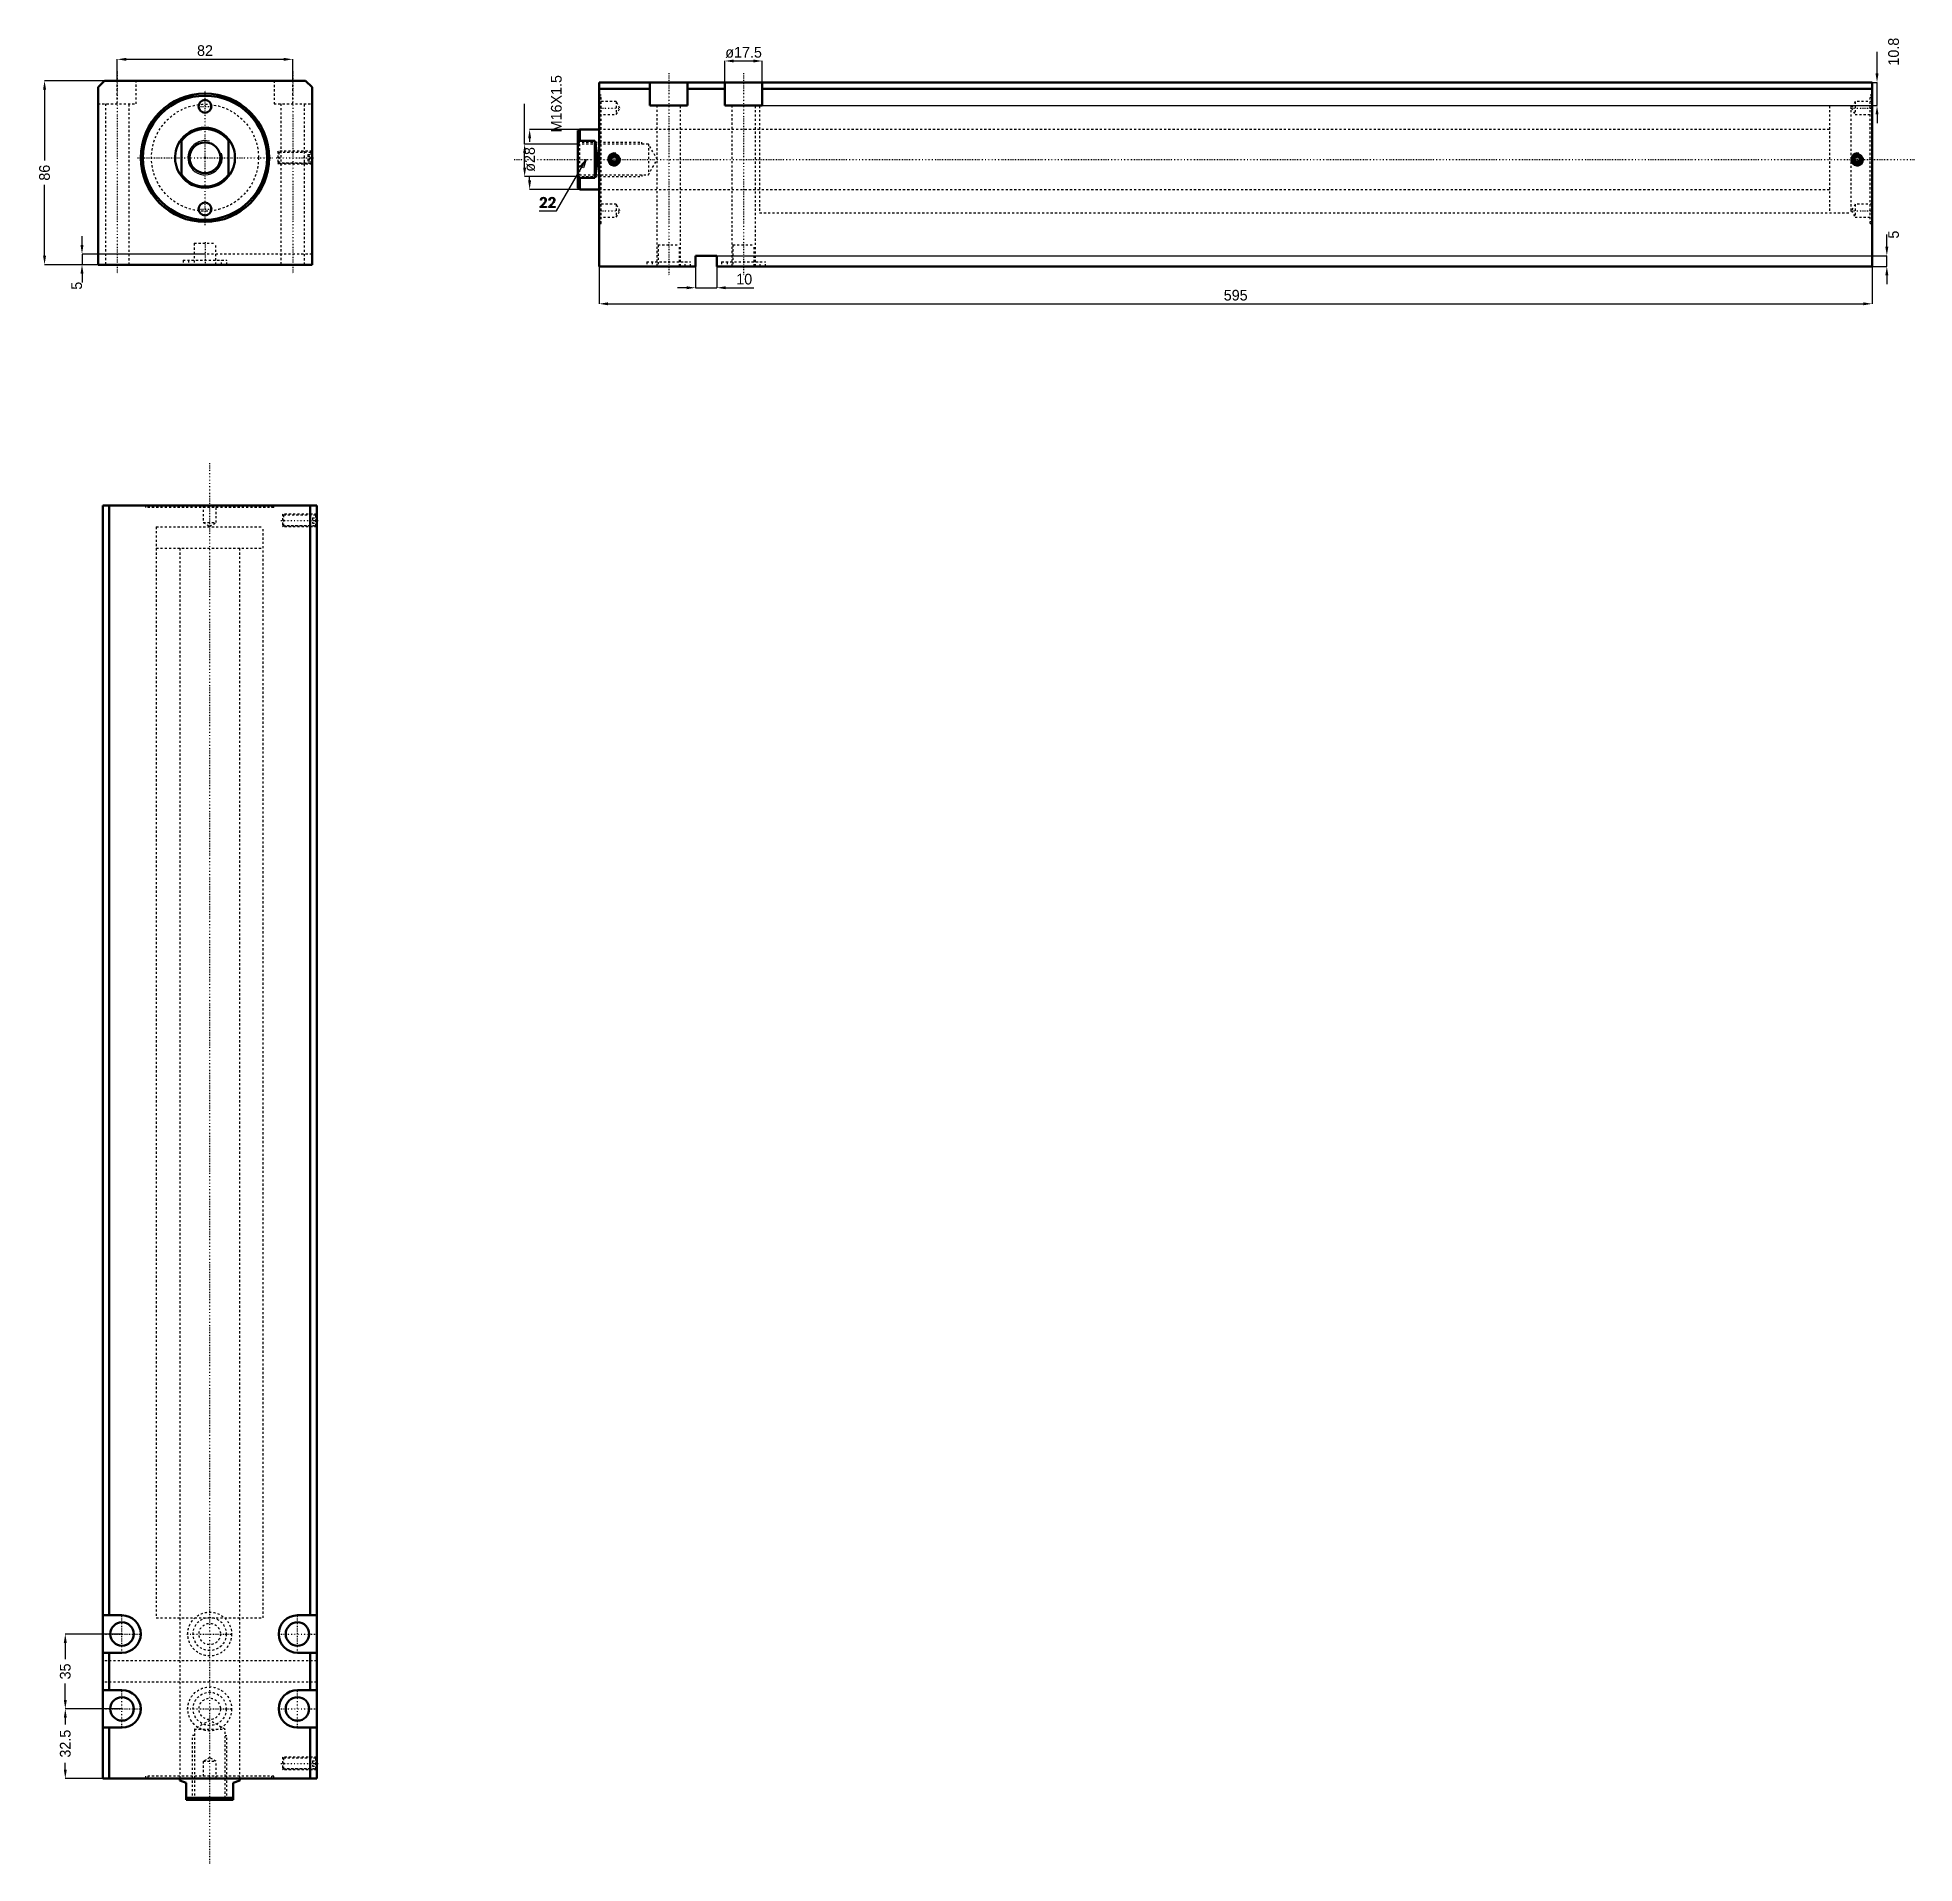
# Model space of a CAD drawing. Header units: millimetres. Extents: x -78 to 799, y -797 to 56.
import ezdxf

# ---------------------------------------------------------------- set-up
doc = ezdxf.new("R2010")
doc.units = ezdxf.units.MM
doc.linetypes.add('Center', pattern=[1.5, 0.45, -0.5, 0.05, -0.5])
doc.linetypes.add('Dashed', pattern=[2, 1, -1])
for name, color, linetype, lineweight in [('2d ConnectionPoints', 7, 'Continuous', 50), ('AM_0', 7, 'Continuous', 50), ('AM_5', 3, 'Continuous', 25), ('AM_7', 7, 'Center', 25), ('AM_9', 6, 'Dashed', 25)]:
    doc.layers.add(name, color=color, linetype=linetype, lineweight=lineweight)
doc.dimstyles.new('ISO-25', dxfattribs={"dimtxt": 2.5, "dimasz": 2.5, "dimexe": 1.25, "dimexo": 0.625, "dimtad": 1, "dimtxsty": 'Standard', "dimcen": 2.5, "dimadec": 0, "dimazin": 0, "dimtfac": 1, "dimtmove": 0, "dimatfit": 3, "dimfxl": 0, "dimarcsym": 0})

# ---------------------------------------------------------------- blocks, each defined once
blk = doc.blocks.new('1_JECX_MF_INLA_50_500_0_rod__0_in_JECX_MF_160_INLA_50_500_0__0')
at = {"layer": 'AM_0'}
for p, q in [((-11, -8.66), (-11, 8.66)), ((11, 8.66), (11, -8.66))]:
    blk.add_line(p, q, dxfattribs=at)
for points in [[(-11, 8.66), (-11.71, 7.67), (-12.34, 6.62), (-12.87, 5.52), (-13.3, 4.38), (-13.63, 3.2), (-13.86, 2), (-13.98, 0.78), (-13.99, -0.44), (-13.9, -1.65), (-13.7, -2.86), (-13.4, -4.04), (-13, -5.2), (-12.5, -6.31), (-11.9, -7.37), (-11.21, -8.38), (-11, -8.66)], [(11, -8.66), (11.71, -7.67), (12.34, -6.62), (12.87, -5.52), (13.3, -4.38), (13.63, -3.2), (13.86, -2), (13.98, -0.78), (13.99, 0.44), (13.9, 1.65), (13.7, 2.86), (13.4, 4.04), (13, 5.2), (12.5, 6.31), (11.9, 7.37), (11.21, 8.38), (11, 8.66)]]:
    blk.add_lwpolyline(points, dxfattribs=at)
blk.add_circle((0, 0), 7.19, dxfattribs=at)
for radius, start, end in [(14, 38.21321, 141.78679), (13.5, 35.43094, 144.56906), (13.5, 215.43094, 324.56906), (14, 218.21321, 321.78679)]:
    blk.add_arc((0, 0), radius, start, end, dxfattribs=at)
at = {"layer": 'AM_5'}
blk.add_arc((0, 0), 8, 75, 15, dxfattribs=at)
blk = doc.blocks.new('2_JECX_MF_EXLA_50_500_0_body__0_in_JECX_MF_160_INLA_50_500_0__0')
at = {"layer": 'AM_0'}
for p, q in [((-47, 36), (-50, 33)), ((47, 36), (-47, 36)), ((50, 33), (47, 36)), ((-50, 33), (-50, -50)), ((50, -50), (50, 33)), ((-50, -50), (50, -50))]:
    blk.add_line(p, q, dxfattribs=at)
for centre, radius in [((0, 0), 30), ((0, 0), 29), ((0, 24), 3), ((0, -24), 3)]:
    blk.add_circle(centre, radius, dxfattribs=at)
at = {"layer": 'AM_5', "linetype": 'Dashed'}
for p, q in [((50, 3), (34, 3)), ((50, -3), (34, -3))]:
    blk.add_line(p, q, dxfattribs=at)
at = {"layer": 'AM_7'}
for p, q in [((-41, 40.3), (-41, -54.3)), ((41, 40.3), (41, -54.3)), ((0, -31.5), (0, 31.5)), ((-3.15, 24), (3.15, 24)), ((-31.5, 0), (31.5, 0)), ((33.2, 0), (50.8, 0)), ((-3.15, -24), (3.15, -24)), ((0, -39.5), (0, -50.5))]:
    blk.add_line(p, q, dxfattribs=at)
at = {"layer": 'AM_9'}
for p, q in [((-41, 25.2), (-41, 36)), ((-32.25, 25.2), (-32.25, 36)), ((32.25, 36), (32.25, 25.2)), ((41, 25.2), (41, 36)), ((-50, 25.2), (-32.25, 25.2)), ((-46.5, 25.2), (-46.5, -50)), ((-35.5, -50), (-35.5, 25.2)), ((32.25, 25.2), (50, 25.2)), ((35.5, 25.2), (35.5, -50)), ((46.5, -50), (46.5, 25.2)), ((34.54, 2.46), (34, 3)), ((34, 3), (34, -3)), ((49.5, 2.4), (34, 2.4)), ((49.46, 2.46), (34.54, 2.46)), ((34.54, 2.46), (34.54, -2.46)), ((48, 1.44), (50, 1.44)), ((48, 1.44), (48, -1.44)), ((48, 0.72), (50, 0.72)), ((50, 3), (49.46, 2.46)), ((49.46, 2.46), (49.46, -2.46)), ((50, 1.9), (49.5, 2.4)), ((49.5, 2.4), (49.5, -2.4)), ((34, -2.4), (49.5, -2.4)), ((34, -3), (34.54, -2.46)), ((34.54, -2.46), (49.46, -2.46)), ((48, -0.72), (50, -0.72)), ((48, -1.44), (50, -1.44)), ((49.46, -2.46), (50, -3)), ((49.5, -2.4), (50, -1.9)), ((-5, -40), (5, -40)), ((-5, -40), (-5, -50)), ((5, -50), (5, -40)), ((50, -45), (-50, -45)), ((-10.25, -47.9), (10.25, -47.9)), ((-10.25, -47.9), (-10.25, -50)), ((-7.75, -47.9), (-7.75, -50)), ((7.75, -50), (7.75, -47.9)), ((10.25, -50), (10.25, -47.9))]:
    blk.add_line(p, q, dxfattribs=at)
blk.add_circle((0, 0), 25, dxfattribs=at)
blk = doc.blocks.new('*D3')
at = {"layer": 'AM_5', "color": 0, "lineweight": -2}
for p, q in [((-41, 36), (-41, 46)), ((-36.83, 46), (36.83, 46)), ((41, 36), (41, 46))]:
    blk.add_line(p, q, dxfattribs=at)
at = {"layer": 'AM_5', "color": 0}
for points in [[(-36.83, 46.69), (-36.83, 45.31), (-41, 46)], [(36.83, 45.31), (36.83, 46.69), (41, 46)]]:
    blk.add_solid(points, dxfattribs=at)
at = {"layer": 'Defpoints', "color": 0}
for p in [(41, 46), (-41, 36), (41, 36)]:
    blk.add_point(p, dxfattribs=at)
at = {"layer": 'AM_5', "color": 0, "insert": (0, 50.05), "char_height": 5, "attachment_point": 5}
blk.add_mtext('82', dxfattribs=at)
blk = doc.blocks.new('*D4')
at = {"layer": 'AM_5', "color": 0, "lineweight": -2}
for p, q in [((-47, 36), (-75, 36)), ((-75, 31.83), (-75, -1.28)), ((-75, -45.83), (-75, -12.72)), ((-50, -50), (-75, -50))]:
    blk.add_line(p, q, dxfattribs=at)
at = {"layer": 'AM_5', "color": 0}
for points in [[(-74.31, 31.83), (-75.69, 31.83), (-75, 36)], [(-75.69, -45.83), (-74.31, -45.83), (-75, -50)]]:
    blk.add_solid(points, dxfattribs=at)
at = {"layer": 'Defpoints', "color": 0}
for p in [(-47, 36), (-75, -50), (-50, -50)]:
    blk.add_point(p, dxfattribs=at)
at = {"layer": 'AM_5', "color": 0, "insert": (-75, -7), "char_height": 5, "attachment_point": 5, "rotation": 90}
blk.add_mtext('86', dxfattribs=at)
blk = doc.blocks.new('*D5')
at = {"layer": 'AM_5', "color": 0, "lineweight": -2}
for p, q in [((-57.5, -40.83), (-57.5, -36.67)), ((0, -45), (-57.5, -45)), ((-57.5, -45), (-57.5, -50)), ((-50, -50), (-57.5, -50)), ((-57.5, -54.17), (-57.5, -58.33))]:
    blk.add_line(p, q, dxfattribs=at)
at = {"layer": 'AM_5', "color": 0}
for points in [[(-58.19, -40.83), (-56.81, -40.83), (-57.5, -45)], [(-56.81, -54.17), (-58.19, -54.17), (-57.5, -50)]]:
    blk.add_solid(points, dxfattribs=at)
at = {"layer": 'Defpoints', "color": 0}
for p in [(-57.5, -50), (-50, -50), (0, -45)]:
    blk.add_point(p, dxfattribs=at)
at = {"layer": 'AM_5', "color": 0, "insert": (-60, -59.83), "char_height": 5, "attachment_point": 5, "rotation": 90}
blk.add_mtext('5', dxfattribs=at)
blk = doc.blocks.new('1_JECX_MF_INLA_50_500_0_rod__0_in_JECX_MF_160_INLA_50_500_0__4')
at = {"layer": 'AM_0'}
for p, q in [((-14, 0), (-14, -1.03)), ((14, -1.03), (14, 0)), ((-11, -2), (-14, -1.03)), ((-11, -10), (-11, -2)), ((14, -1.03), (11, -2)), ((11, -2), (11, -10)), ((-11, -9), (11, -9)), ((-11, -10), (11, -10))]:
    blk.add_line(p, q, dxfattribs=at)
at = {"layer": 'AM_5', "linetype": 'Dashed'}
for p, q in [((-8, -10), (-8, 20)), ((-7.19, 20), (-8, 20)), ((7.19, 20), (8, 20)), ((8, -10), (8, 20))]:
    blk.add_line(p, q, dxfattribs=at)
at = {"layer": 'AM_7'}
blk.add_line((0, -39.75), (0, 614.75), dxfattribs=at)
at = {"layer": 'AM_9'}
for p, q in [((-25, 585), (25, 585)), ((-25, 585), (-25, 575)), ((25, 575), (25, 585)), ((-25, 575), (25, 575)), ((-14, 575), (-14, 0)), ((14, 0), (14, 575)), ((0, 27.15), (-7.19, 23)), ((7.19, 23), (0, 27.15)), ((-7.19, 23), (7.19, 23)), ((-7.19, 23), (-7.19, -9.19)), ((7.19, -9.19), (7.19, 23)), ((-7.19, -9.19), (-8, -10)), ((-7.19, -9.19), (7.19, -9.19)), ((8, -10), (7.19, -9.19))]:
    blk.add_line(p, q, dxfattribs=at)
blk = doc.blocks.new('2_JECX_MF_EXLA_50_500_0_body__0_in_JECX_MF_160_INLA_50_500_0__4')
at = {"layer": 'AM_0'}
for p, q in [((50, 595), (-50, 595)), ((-50, 595), (-50, 0)), ((-47, 595), (-47, 76.25)), ((47, 595), (47, 76.25)), ((50, 595), (50, 0)), ((-41, 76.25), (-50, 76.25)), ((50, 76.25), (41, 76.25)), ((-50, 58.75), (-41, 58.75)), ((-47, 58.75), (-47, 41.25)), ((41, 58.75), (50, 58.75)), ((47, 58.75), (47, 41.25)), ((-41, 41.25), (-50, 41.25)), ((50, 41.25), (41, 41.25)), ((-50, 23.75), (-41, 23.75)), ((-47, 23.75), (-47, 0)), ((41, 23.75), (50, 23.75)), ((47, 23.75), (47, 0)), ((50, 0), (-50, 0))]:
    blk.add_line(p, q, dxfattribs=at)
for centre in [(-41, 67.5), (41, 67.5), (-41, 32.5), (41, 32.5)]:
    blk.add_circle(centre, 5.5, dxfattribs=at)
for centre, start, end in [((-41, 67.5), 270, 90), ((41, 67.5), 90, 270), ((-41, 32.5), 270, 90), ((41, 32.5), 90, 270)]:
    blk.add_arc(centre, 8.75, start, end, dxfattribs=at)
at = {"layer": 'AM_5', "linetype": 'Dashed'}
for p, q in [((50, 591), (34, 591)), ((50, 585), (34, 585)), ((50, 10), (34, 10)), ((50, 4), (34, 4))]:
    blk.add_line(p, q, dxfattribs=at)
at = {"layer": 'AM_7'}
for p, q in [((33.2, 588), (50.8, 588)), ((-41, 58.3125), (-41, 76.6875)), ((41, 58.3125), (41, 76.6875)), ((-50.1875, 67.5), (-31.8125, 67.5)), ((-10.7625, 67.5), (10.7625, 67.5)), ((31.8125, 67.5), (50.1875, 67.5)), ((-41, 23.3125), (-41, 41.6875)), ((41, 23.3125), (41, 41.6875)), ((-50.1875, 32.5), (-31.8125, 32.5)), ((-10.7625, 32.5), (10.7625, 32.5)), ((31.8125, 32.5), (50.1875, 32.5)), ((33.2, 7), (50.8, 7))]:
    blk.add_line(p, q, dxfattribs=at)
at = {"layer": 'AM_9'}
for p, q in [((-30, 595), (-30, 594)), ((30, 594), (-30, 594)), ((-29, 595), (-29, 594)), ((-3, 595), (-3, 587)), ((3, 587), (3, 595)), ((29, 594), (29, 595)), ((30, 594), (30, 595)), ((34, 591), (34, 585)), ((34.5415, 590.4585), (34, 591)), ((49.5, 590.4), (34, 590.4)), ((49.4585, 590.4585), (34.5415, 590.4585)), ((34.5415, 590.4585), (34.5415, 585.5415)), ((48, 589.25), (50, 589.25)), ((48, 589.25), (48, 586.75)), ((48, 588), (50, 588)), ((50, 591), (49.4585, 590.4585)), ((49.4585, 590.4585), (49.4585, 585.5415)), ((49.5, 590.4), (49.5, 585.6)), ((50, 589.9), (49.5, 590.4)), ((-25, 585), (25, 585)), ((-25, 585), (-25, 75)), ((-3, 587), (0, 585.2679)), ((-3, 587), (3, 587)), ((0, 585.2679), (3, 587)), ((25, 75), (25, 585)), ((34, 585.6), (49.5, 585.6)), ((34, 585), (34.5415, 585.5415)), ((34.5415, 585.5415), (49.4585, 585.5415)), ((48, 586.75), (50, 586.75)), ((49.4585, 585.5415), (50, 585)), ((49.5, 585.6), (50, 586.1)), ((-25, 75), (25, 75)), ((-14, 75), (-14, 0)), ((14, 0), (14, 75)), ((50, 55), (-50, 55)), ((50, 45), (-50, 45)), ((0, 9.7321), (-3, 8)), ((3, 8), (0, 9.7321)), ((34, 10), (34, 4)), ((34.5415, 9.4585), (34, 10)), ((49.5, 9.4), (34, 9.4)), ((49.4585, 9.4585), (34.5415, 9.4585)), ((34.5415, 9.4585), (34.5415, 4.5415)), ((50, 10), (49.4585, 9.4585)), ((49.4585, 9.4585), (49.4585, 4.5415)), ((50, 8.9), (49.5, 9.4)), ((49.5, 9.4), (49.5, 4.6)), ((30, 1), (-30, 1)), ((-30, 1), (-30, 0)), ((-29, 1), (-29, 0)), ((-3, 8), (3, 8)), ((-3, 8), (-3, 0)), ((3, 0), (3, 8)), ((29, 0), (29, 1)), ((30, 0), (30, 1)), ((34, 4.6), (49.5, 4.6)), ((34, 4), (34.5415, 4.5415)), ((34.5415, 4.5415), (49.4585, 4.5415)), ((48, 8.25), (50, 8.25)), ((48, 8.25), (48, 5.75)), ((48, 7), (50, 7)), ((48, 5.75), (50, 5.75)), ((49.4585, 4.5415), (50, 4)), ((49.5, 4.6), (50, 5.1))]:
    blk.add_line(p, q, dxfattribs=at)
for centre, radius in [((0, 67.5), 10.25), ((0, 67.5), 7.75), ((0, 67.5), 5), ((0, 32.5), 10.25), ((0, 32.5), 7.75), ((0, 32.5), 5)]:
    blk.add_circle(centre, radius, dxfattribs=at)
blk = doc.blocks.new('*D11')
at = {"layer": 'AM_5', "color": 0, "lineweight": -2}
for p, q in [((-38.81, -690.03), (-65.31, -690.03)), ((-65.31, -694.2), (-65.31, -701.87)), ((-65.31, -720.87), (-65.31, -713.2)), ((-38.81, -725.03), (-65.31, -725.03))]:
    blk.add_line(p, q, dxfattribs=at)
at = {"layer": 'AM_5', "color": 0}
for points in [[(-66, -694.2), (-64.61, -694.2), (-65.31, -690.03)], [(-66, -720.87), (-64.61, -720.87), (-65.31, -725.03)]]:
    blk.add_solid(points, dxfattribs=at)
at = {"layer": 'Defpoints', "color": 0}
for p in [(-65.31, -690.03), (-38.81, -690.03), (-38.81, -725.03)]:
    blk.add_point(p, dxfattribs=at)
at = {"layer": 'AM_5', "color": 0, "insert": (-65.31, -707.53), "char_height": 5, "attachment_point": 5, "rotation": 90}
blk.add_mtext('35', dxfattribs=at)
blk = doc.blocks.new('*D12')
at = {"layer": 'AM_5', "color": 0, "lineweight": -2}
for p, q in [((-38.81, -725.03), (-65.31, -725.03)), ((-65.31, -729.2), (-65.31, -732.28)), ((-65.31, -753.37), (-65.31, -750.28)), ((-47.81, -757.53), (-65.31, -757.53))]:
    blk.add_line(p, q, dxfattribs=at)
at = {"layer": 'AM_5', "color": 0}
for points in [[(-66, -729.2), (-64.61, -729.2), (-65.31, -725.03)], [(-66, -753.37), (-64.61, -753.37), (-65.31, -757.53)]]:
    blk.add_solid(points, dxfattribs=at)
at = {"layer": 'Defpoints', "color": 0}
for p in [(-38.81, -725.03), (-65.31, -757.53), (-47.81, -757.53)]:
    blk.add_point(p, dxfattribs=at)
at = {"layer": 'AM_5', "color": 0, "insert": (-65.31, -741.28), "char_height": 5, "attachment_point": 5, "rotation": 90}
blk.add_mtext('32.5', dxfattribs=at)
blk = doc.blocks.new('1_JECX_MF_INLA_50_500_0_rod__0_in_JECX_MF_160_INLA_50_500_0__2')
at = {"layer": 'AM_0'}
for p, q in [((-9, 14), (-10, 13.5)), ((-10, 13.5), (-10, -13.5)), ((0, 14), (-9, 14)), ((-9, 14), (-9, 8.66)), ((-9, 8.66), (-10, 7.83)), ((-2, 8.66), (-9, 8.66)), ((-2, 8.66), (-2, -8.66)), ((-9, -8.66), (-2, -8.66)), ((-9, -8.66), (-9, -14)), ((-10, -13.5), (-9, -14)), ((-9, -14), (0, -14))]:
    blk.add_line(p, q, dxfattribs=at)
for points in [[(-2, -8.66), (-1.77, -7.67), (-1.57, -6.62), (-1.39, -5.52), (-1.25, -4.38), (-1.15, -3.2), (-1.07, -2), (-1.03, -0.78), (-1.03, 0.44), (-1.06, 1.65), (-1.12, 2.86), (-1.22, 4.04), (-1.35, 5.2), (-1.51, 6.31), (-1.71, 7.37), (-1.93, 8.38), (-2, 8.66)], [(-10, -7.83), (-9.96, -7.86), (-9, -8.66)]]:
    blk.add_lwpolyline(points, dxfattribs=at)
at = {"layer": 'AM_5', "linetype": 'Dashed'}
for p, q in [((-10, 8), (20, 8)), ((20, 7.19), (20, 8)), ((-10, -8), (20, -8)), ((20, -7.19), (20, -8))]:
    blk.add_line(p, q, dxfattribs=at)
at = {"layer": 'AM_7'}
blk.add_line((-39.75, 0), (614.75, 0), dxfattribs=at)
at = {"layer": 'AM_9'}
for p, q in [((585, 25), (575, 25)), ((575, 25), (575, -25)), ((585, 25), (585, -25)), ((575, 14), (0, 14)), ((-9.19, 7.19), (-10, 8)), ((23, 7.19), (-9.19, 7.19)), ((-9.19, 7.19), (-9.19, -7.19)), ((27.15, 0), (23, 7.19)), ((23, 7.19), (23, -7.19)), ((23, -7.19), (27.15, 0)), ((-10, -8), (-9.19, -7.19)), ((-9.19, -7.19), (23, -7.19)), ((0, -14), (575, -14)), ((575, -25), (585, -25))]:
    blk.add_line(p, q, dxfattribs=at)
blk = doc.blocks.new('2_JECX_MF_EXLA_50_500_0_body__0_in_JECX_MF_160_INLA_50_500_0__2')
at = {"layer": 'AM_0'}
for p, q in [((0, -50), (0, 36)), ((595, 36), (0, 36)), ((23.75, 25.2), (23.75, 36)), ((41.25, 25.2), (41.25, 36)), ((58.75, 25.2), (58.75, 36)), ((76.25, 25.2), (76.25, 36)), ((595, -50), (595, 36)), ((23.75, 33), (0, 33)), ((58.75, 33), (41.25, 33)), ((595, 33), (76.25, 33)), ((23.75, 25.2), (41.25, 25.2)), ((58.75, 25.2), (76.25, 25.2)), ((7, 1.44), (5.75, 0.72)), ((5.75, 0.72), (5.75, -0.72)), ((8.25, 0.72), (7, 1.44)), ((8.25, -0.72), (8.25, 0.72)), ((588, 1.44), (586.75, 0.72)), ((586.75, 0.72), (586.75, -0.72)), ((589.25, 0.72), (588, 1.44)), ((589.25, -0.72), (589.25, 0.72)), ((5.75, -0.72), (7, -1.44)), ((7, -1.44), (8.25, -0.72)), ((586.75, -0.72), (588, -1.44)), ((588, -1.44), (589.25, -0.72)), ((45, -50), (0, -50)), ((55, -45), (45, -45)), ((45, -45), (45, -50)), ((55, -50), (55, -45)), ((595, -50), (55, -50))]:
    blk.add_line(p, q, dxfattribs=at)
for centre, radius in [((7, 0), 2.46), ((7, 0), 2.4), ((7, 0), 1.9), ((588, 0), 2.46), ((588, 0), 2.4), ((588, 0), 1.9)]:
    blk.add_circle(centre, radius, dxfattribs=at)
at = {"layer": 'AM_5'}
for centre in [(7, 0), (588, 0)]:
    blk.add_arc(centre, 3, 75, 15, dxfattribs=at)
at = {"layer": 'AM_7'}
for p, q in [((32.5, 40.3), (32.5, -54.3)), ((67.5, 40.3), (67.5, -54.3)), ((-0.49, 24), (10.22, 24)), ((584.78, 24), (595.49, 24)), ((7, -3.15), (7, 3.15)), ((588, -3.15), (588, 3.15)), ((-0.49, -24), (10.22, -24)), ((584.78, -24), (595.49, -24))]:
    blk.add_line(p, q, dxfattribs=at)
at = {"layer": 'AM_9'}
for p, q in [((1, 30), (0, 30)), ((1, 29), (0, 29)), ((8, 27), (0, 27)), ((1, -30), (1, 30)), ((9.73, 24), (8, 27)), ((8, 27), (8, 21)), ((587, 27), (585.27, 24)), ((595, 27), (587, 27)), ((587, 27), (587, 21)), ((594, -30), (594, 30)), ((595, 30), (594, 30)), ((595, 29), (594, 29)), ((0, 21), (8, 21)), ((8, 21), (9.73, 24)), ((27, 25.2), (27, -50)), ((38, -50), (38, 25.2)), ((62, 25.2), (62, -50)), ((73, -50), (73, 25.2)), ((585, 25), (75, 25)), ((75, 25), (75, -25)), ((585, 25), (585, -25)), ((585.27, 24), (587, 21)), ((587, 21), (595, 21)), ((75, 14), (0, 14)), ((0, -14), (75, -14)), ((8, -21), (0, -21)), ((9.73, -24), (8, -21)), ((8, -21), (8, -27)), ((8, -27), (9.73, -24)), ((75, -25), (585, -25)), ((587, -21), (585.27, -24)), ((585.27, -24), (587, -27)), ((595, -21), (587, -21)), ((587, -21), (587, -27)), ((0, -27), (8, -27)), ((0, -29), (1, -29)), ((0, -30), (1, -30)), ((587, -27), (595, -27)), ((594, -29), (595, -29)), ((594, -30), (595, -30)), ((27.5, -40), (37.5, -40)), ((27.5, -40), (27.5, -50)), ((37.5, -50), (37.5, -40)), ((62.5, -40), (72.5, -40)), ((62.5, -40), (62.5, -50)), ((72.5, -50), (72.5, -40)), ((22.25, -47.9), (42.75, -47.9)), ((22.25, -47.9), (22.25, -50)), ((24.75, -47.9), (24.75, -50)), ((40.25, -50), (40.25, -47.9)), ((42.75, -50), (42.75, -47.9)), ((57.25, -47.9), (77.75, -47.9)), ((57.25, -47.9), (57.25, -50)), ((59.75, -47.9), (59.75, -50)), ((75.25, -50), (75.25, -47.9)), ((77.75, -50), (77.75, -47.9))]:
    blk.add_line(p, q, dxfattribs=at)
blk = doc.blocks.new('*D23')
at = {"layer": 'AM_5', "color": 0, "lineweight": -2}
for p, q in [((242.97, 35.22), (242.97, 45.22)), ((247.13, 45.22), (256.3, 45.22)), ((260.47, 35.22), (260.47, 45.22))]:
    blk.add_line(p, q, dxfattribs=at)
at = {"layer": 'AM_5', "color": 0}
for points in [[(247.13, 45.92), (247.13, 44.53), (242.97, 45.22)], [(256.3, 45.92), (256.3, 44.53), (260.47, 45.22)]]:
    blk.add_solid(points, dxfattribs=at)
at = {"layer": 'Defpoints', "color": 0}
for p in [(260.47, 45.22), (242.97, 35.22), (260.47, 35.22)]:
    blk.add_point(p, dxfattribs=at)
at = {"layer": 'AM_5', "color": 0, "insert": (251.72, 49.22), "char_height": 5, "attachment_point": 5}
blk.add_mtext('ø17.5', dxfattribs=at)
blk = doc.blocks.new('*D24')
at = {"layer": 'AM_5', "color": 0, "lineweight": -2}
for p, q in [((781.47, 39.39), (781.47, 49.56)), ((260.47, 35.22), (781.47, 35.22)), ((781.47, 24.42), (781.47, 35.22)), ((260.47, 24.42), (781.47, 24.42)), ((781.47, 20.26), (781.47, 16.09))]:
    blk.add_line(p, q, dxfattribs=at)
at = {"layer": 'AM_5', "color": 0}
for points in [[(780.77, 39.39), (782.16, 39.39), (781.47, 35.22)], [(780.77, 20.26), (782.16, 20.26), (781.47, 24.42)]]:
    blk.add_solid(points, dxfattribs=at)
at = {"layer": 'Defpoints', "color": 0}
for p in [(260.47, 35.22), (781.47, 35.22), (260.47, 24.42)]:
    blk.add_point(p, dxfattribs=at)
at = {"layer": 'AM_5', "color": 0, "insert": (789.22, 49.56), "char_height": 5, "attachment_point": 5, "rotation": 90}
blk.add_mtext('10.8', dxfattribs=at)
blk = doc.blocks.new('*D25')
at = {"layer": 'AM_5', "color": 0, "lineweight": -2}
for p, q in [((184.22, -50.78), (184.22, -68.28)), ((779.22, -50.78), (779.22, -68.28)), ((188.38, -68.28), (775.05, -68.28))]:
    blk.add_line(p, q, dxfattribs=at)
at = {"layer": 'AM_5', "color": 0}
for points in [[(188.38, -67.58), (188.38, -68.97), (184.22, -68.28)], [(775.05, -67.58), (775.05, -68.97), (779.22, -68.28)]]:
    blk.add_solid(points, dxfattribs=at)
at = {"layer": 'Defpoints', "color": 0}
for p in [(184.22, -50.78), (779.22, -50.78), (779.22, -68.28)]:
    blk.add_point(p, dxfattribs=at)
at = {"layer": 'AM_5', "color": 0, "insert": (481.72, -64.28), "char_height": 5, "attachment_point": 5}
blk.add_mtext('595', dxfattribs=at)
blk = doc.blocks.new('*D26')
at = {"layer": 'AM_5', "color": 0, "lineweight": -2}
for p, q in [((175.22, 13.22), (151.72, 13.22)), ((151.72, 9.06), (151.72, 7.39)), ((151.72, -10.61), (151.72, -8.94)), ((175.22, -14.78), (151.72, -14.78))]:
    blk.add_line(p, q, dxfattribs=at)
at = {"layer": 'AM_5', "color": 0}
for points in [[(151.02, 9.06), (152.41, 9.06), (151.72, 13.22)], [(151.02, -10.61), (152.41, -10.61), (151.72, -14.78)]]:
    blk.add_solid(points, dxfattribs=at)
at = {"layer": 'Defpoints', "color": 0}
for p in [(151.72, 13.22), (175.22, 13.22), (175.22, -14.78)]:
    blk.add_point(p, dxfattribs=at)
at = {"layer": 'AM_5', "color": 0, "insert": (151.72, -0.78), "char_height": 5, "attachment_point": 5, "rotation": 90}
blk.add_mtext('ø28', dxfattribs=at)
blk = doc.blocks.new('*D27')
at = {"layer": 'AM_5', "color": 0, "lineweight": -2}
for p, q in [((229.22, -45.78), (229.22, -60.78)), ((239.22, -50.78), (239.22, -60.78)), ((225.05, -60.78), (220.88, -60.78)), ((229.22, -60.78), (239.22, -60.78)), ((243.38, -60.78), (256.43, -60.78))]:
    blk.add_line(p, q, dxfattribs=at)
at = {"layer": 'AM_5', "color": 0}
for points in [[(225.05, -60.08), (225.05, -61.47), (229.22, -60.78)], [(243.38, -60.08), (243.38, -61.47), (239.22, -60.78)]]:
    blk.add_solid(points, dxfattribs=at)
at = {"layer": 'Defpoints', "color": 0}
for p in [(229.22, -45.78), (239.22, -50.78), (239.22, -60.78)]:
    blk.add_point(p, dxfattribs=at)
at = {"layer": 'AM_5', "color": 0, "insert": (252.02, -56.78), "char_height": 5, "attachment_point": 5}
blk.add_mtext('10', dxfattribs=at)
blk = doc.blocks.new('*D28')
at = {"layer": 'AM_5', "color": 0, "lineweight": -2}
for p, q in [((786.05, -41.61), (786.05, -35.94)), ((229.22, -45.78), (786.05, -45.78)), ((239.22, -50.78), (786.05, -50.78)), ((786.05, -50.78), (786.05, -45.78)), ((786.05, -54.94), (786.05, -59.11))]:
    blk.add_line(p, q, dxfattribs=at)
at = {"layer": 'AM_5', "color": 0}
for points in [[(785.35, -41.61), (786.74, -41.61), (786.05, -45.78)], [(785.35, -54.94), (786.74, -54.94), (786.05, -50.78)]]:
    blk.add_solid(points, dxfattribs=at)
at = {"layer": 'Defpoints', "color": 0}
for p in [(229.22, -45.78), (239.22, -50.78), (786.05, -50.78)]:
    blk.add_point(p, dxfattribs=at)
at = {"layer": 'AM_5', "color": 0, "insert": (789.22, -35.94), "char_height": 5, "attachment_point": 5, "rotation": 90}
blk.add_mtext('5', dxfattribs=at)
blk = doc.blocks.new('*D29')
at = {"layer": 'AM_5', "color": 0, "lineweight": -2}
for p, q in [((149.38, 6.41), (149.38, 25.25)), ((175.03, 6.41), (149.38, 6.41)), ((149.38, -4.61), (149.38, 2.25)), ((174.22, -8.78), (149.38, -8.78))]:
    blk.add_line(p, q, dxfattribs=at)
at = {"layer": 'AM_5', "color": 0}
for points in [[(148.69, 2.25), (150.08, 2.25), (149.38, 6.41)], [(148.69, -4.61), (150.08, -4.61), (149.38, -8.78)]]:
    blk.add_solid(points, dxfattribs=at)
at = {"layer": 'Defpoints', "color": 0}
for p in [(175.03, 6.41), (149.38, -8.78), (174.22, -8.78)]:
    blk.add_point(p, dxfattribs=at)
at = {"layer": 'AM_5', "color": 0, "insert": (164.22, 25.25), "char_height": 5, "attachment_point": 5, "rotation": 90}
blk.add_mtext('M16X1.5', dxfattribs=at)

msp = doc.modelspace()

# ---------------------------------------------------------------- linework, layer by layer
at = {"layer": '2d ConnectionPoints'}
for p in [(0, 0), (184.216, -0.776), (2.195, -757.534)]:
    msp.add_point(p, dxfattribs=at)
at = {"layer": 'AM_5'}
for p, q in [((164.216, -24.776), (178.216, -0.776)), ((156.216, -24.776), (164.216, -24.776))]:
    msp.add_line(p, q, dxfattribs=at)
for points in [[(178.216, -0.776), (176.836, -4.795), (175.397, -3.955), (178.216, -0.776)], [(156.863, -22.665), (156.863, -22.665), (157.077, -22.469), (157.382, -22.183), (157.382, -22.183), (157.668, -21.907), (157.848, -21.727), (157.848, -21.727), (158.02, -21.546), (158.267, -21.262), (158.267, -21.262), (158.5, -20.962), (158.647, -20.754), (158.647, -20.754), (158.777, -20.546), (158.918, -20.25), (158.918, -20.25), (158.993, -19.973), (159.008, -19.798), (159.008, -19.798), (159.003, -19.7), (158.98, -19.562), (158.98, -19.562), (158.937, -19.433), (158.897, -19.353), (158.897, -19.353), (158.85, -19.279), (158.766, -19.18), (158.766, -19.18), (158.667, -19.097), (158.593, -19.051), (158.593, -19.051), (158.514, -19.012), (158.388, -18.97), (158.388, -18.97), (158.254, -18.948), (158.16, -18.943), (158.16, -18.943), (158.055, -18.948), (157.908, -18.971), (157.908, -18.971), (157.771, -19.014), (157.685, -19.054), (157.685, -19.054), (157.605, -19.102), (157.5, -19.189), (157.5, -19.189), (157.41, -19.294), (157.36, -19.374), (157.36, -19.374), (157.318, -19.461), (157.272, -19.603), (157.272, -19.603), (157.248, -19.758), (157.243, -19.87), (156.756, -19.87), (156.756, -19.87), (156.763, -19.703), (156.803, -19.471), (156.803, -19.471), (156.876, -19.26), (156.944, -19.132), (156.944, -19.132), (157.025, -19.014), (157.165, -18.861), (157.165, -18.861), (157.33, -18.734), (157.453, -18.664), (157.453, -18.664), (157.583, -18.607), (157.789, -18.545), (157.789, -18.545), (158.008, -18.511), (158.16, -18.505), (158.16, -18.505), (158.302, -18.511), (158.508, -18.542), (158.508, -18.542), (158.706, -18.6), (158.832, -18.654), (158.832, -18.654), (158.952, -18.72), (159.113, -18.839), (159.113, -18.839), (159.251, -18.983), (159.331, -19.093), (159.331, -19.093), (159.398, -19.213), (159.471, -19.408), (159.471, -19.408), (159.511, -19.622), (159.518, -19.775), (159.518, -19.775), (159.507, -19.949), (159.449, -20.215), (159.449, -20.215), (159.341, -20.489), (159.242, -20.676), (159.242, -20.676), (159.128, -20.862), (158.942, -21.13), (158.942, -21.13), (158.741, -21.387), (158.597, -21.552), (158.597, -21.552), (158.442, -21.719), (158.182, -21.99), (158.182, -21.99), (157.889, -22.285), (157.675, -22.496), (157.331, -22.834), (159.658, -22.837), (159.658, -23.276), (156.691, -23.276), (156.691, -22.821), (156.863, -22.665)], [(160.863, -22.665), (160.863, -22.665), (161.077, -22.469), (161.382, -22.183), (161.382, -22.183), (161.668, -21.907), (161.848, -21.727), (161.848, -21.727), (162.02, -21.546), (162.267, -21.262), (162.267, -21.262), (162.5, -20.962), (162.647, -20.754), (162.647, -20.754), (162.777, -20.546), (162.918, -20.25), (162.918, -20.25), (162.993, -19.973), (163.008, -19.798), (163.008, -19.798), (163.003, -19.7), (162.98, -19.562), (162.98, -19.562), (162.937, -19.433), (162.897, -19.353), (162.897, -19.353), (162.85, -19.279), (162.766, -19.18), (162.766, -19.18), (162.667, -19.097), (162.593, -19.051), (162.593, -19.051), (162.514, -19.012), (162.388, -18.97), (162.388, -18.97), (162.254, -18.948), (162.16, -18.943), (162.16, -18.943), (162.055, -18.948), (161.908, -18.971), (161.908, -18.971), (161.771, -19.014), (161.685, -19.054), (161.685, -19.054), (161.605, -19.102), (161.5, -19.189), (161.5, -19.189), (161.41, -19.294), (161.36, -19.374), (161.36, -19.374), (161.318, -19.461), (161.272, -19.603), (161.272, -19.603), (161.248, -19.758), (161.243, -19.87), (160.756, -19.87), (160.756, -19.87), (160.763, -19.703), (160.803, -19.471), (160.803, -19.471), (160.876, -19.26), (160.944, -19.132), (160.944, -19.132), (161.025, -19.014), (161.165, -18.861), (161.165, -18.861), (161.33, -18.734), (161.453, -18.664), (161.453, -18.664), (161.583, -18.607), (161.789, -18.545), (161.789, -18.545), (162.008, -18.511), (162.16, -18.505), (162.16, -18.505), (162.302, -18.511), (162.508, -18.542), (162.508, -18.542), (162.706, -18.6), (162.832, -18.654), (162.832, -18.654), (162.952, -18.72), (163.113, -18.839), (163.113, -18.839), (163.251, -18.983), (163.331, -19.093), (163.331, -19.093), (163.398, -19.213), (163.471, -19.408), (163.471, -19.408), (163.511, -19.622), (163.518, -19.775), (163.518, -19.775), (163.507, -19.949), (163.449, -20.215), (163.449, -20.215), (163.341, -20.489), (163.242, -20.676), (163.242, -20.676), (163.128, -20.862), (162.942, -21.13), (162.942, -21.13), (162.741, -21.387), (162.597, -21.552), (162.597, -21.552), (162.442, -21.719), (162.182, -21.99), (162.182, -21.99), (161.889, -22.285), (161.675, -22.496), (161.331, -22.834), (163.658, -22.837), (163.658, -23.276), (160.691, -23.276), (160.691, -22.821), (160.863, -22.665)]]:
    msp.add_lwpolyline(points, dxfattribs=at)

# ---------------------------------------------------------------- block references
for name, p in [('2_JECX_MF_EXLA_50_500_0_body__0_in_JECX_MF_160_INLA_50_500_0__0', (0, 0)), ('2_JECX_MF_EXLA_50_500_0_body__0_in_JECX_MF_160_INLA_50_500_0__2', (184.216, -0.776)), ('1_JECX_MF_INLA_50_500_0_rod__0_in_JECX_MF_160_INLA_50_500_0__2', (184.216, -0.776)), ('1_JECX_MF_INLA_50_500_0_rod__0_in_JECX_MF_160_INLA_50_500_0__0', (0, 0)), ('1_JECX_MF_INLA_50_500_0_rod__0_in_JECX_MF_160_INLA_50_500_0__4', (2.195, -757.534)), ('2_JECX_MF_EXLA_50_500_0_body__0_in_JECX_MF_160_INLA_50_500_0__4', (2.195, -757.534))]:
    msp.add_blockref(name, p)

# ---------------------------------------------------------------- dimensions: what is measured, and where the dimension line sits
for base, p1, p2, text, picture, middle in [((41, 46), (-41, 36), (41, 36), '82', '*D3', (0, 46)), ((260.466, 45.224), (242.966, 35.224), (260.466, 35.224), 'ø17.5', '*D23', (251.716, 45.224)), ((779.216, -68.276), (184.216, -50.776), (779.216, -50.776), '595', '*D25', (481.716, -68.276)), ((239.216, -60.776), (229.216, -45.776), (239.216, -50.776), '10', '*D27', (252.015, -60.776))]:
    dim = msp.add_linear_dim(base=base, p1=p1, p2=p2, text=text, dimstyle='ISO-25', override={"dimtxt": 5, "dimasz": 4.166667, "dimexe": 0, "dimexo": 0, "dimgap": 1.5}, dxfattribs=at)
    dim.commit()
    dim.dimension.update_dxf_attribs({"geometry": picture, "text_midpoint": middle, "dimtype": 160})
for base, p1, p2, text, picture, middle in [((781.466, 35.224), (260.466, 24.424), (260.466, 35.224), '10.8', '*D24', (789.216, 49.558)), ((-75, -50), (-47, 36), (-50, -50), '86', '*D4', (-75, -7)), ((149.383, -8.776), (175.028, 6.412), (174.216, -8.776), 'M16X1.5', '*D29', (164.216, 25.246)), ((151.716, 13.224), (175.216, -14.776), (175.216, 13.224), 'ø28', '*D26', (151.716, -0.776)), ((786.049, -50.776), (229.216, -45.776), (239.216, -50.776), '5', '*D28', (789.216, -35.942)), ((-57.5, -50), (0, -45), (-50, -50), '5', '*D5', (-60, -59.833)), ((-65.305, -690.034), (-38.805, -725.034), (-38.805, -690.034), '35', '*D11', (-65.305, -707.534)), ((-65.305, -757.534), (-38.805, -725.034), (-47.805, -757.534), '32.5', '*D12', (-65.305, -741.284))]:
    dim = msp.add_linear_dim(base=base, p1=p1, p2=p2, angle=90, text=text, dimstyle='ISO-25', override={"dimtxt": 5, "dimasz": 4.166667, "dimexe": 0, "dimexo": 0, "dimgap": 1.5}, dxfattribs=at)
    dim.commit()
    dim.dimension.update_dxf_attribs({"geometry": picture, "text_midpoint": middle, "dimtype": 160, "text_rotation": 90})

doc.saveas('drawing.dxf')
